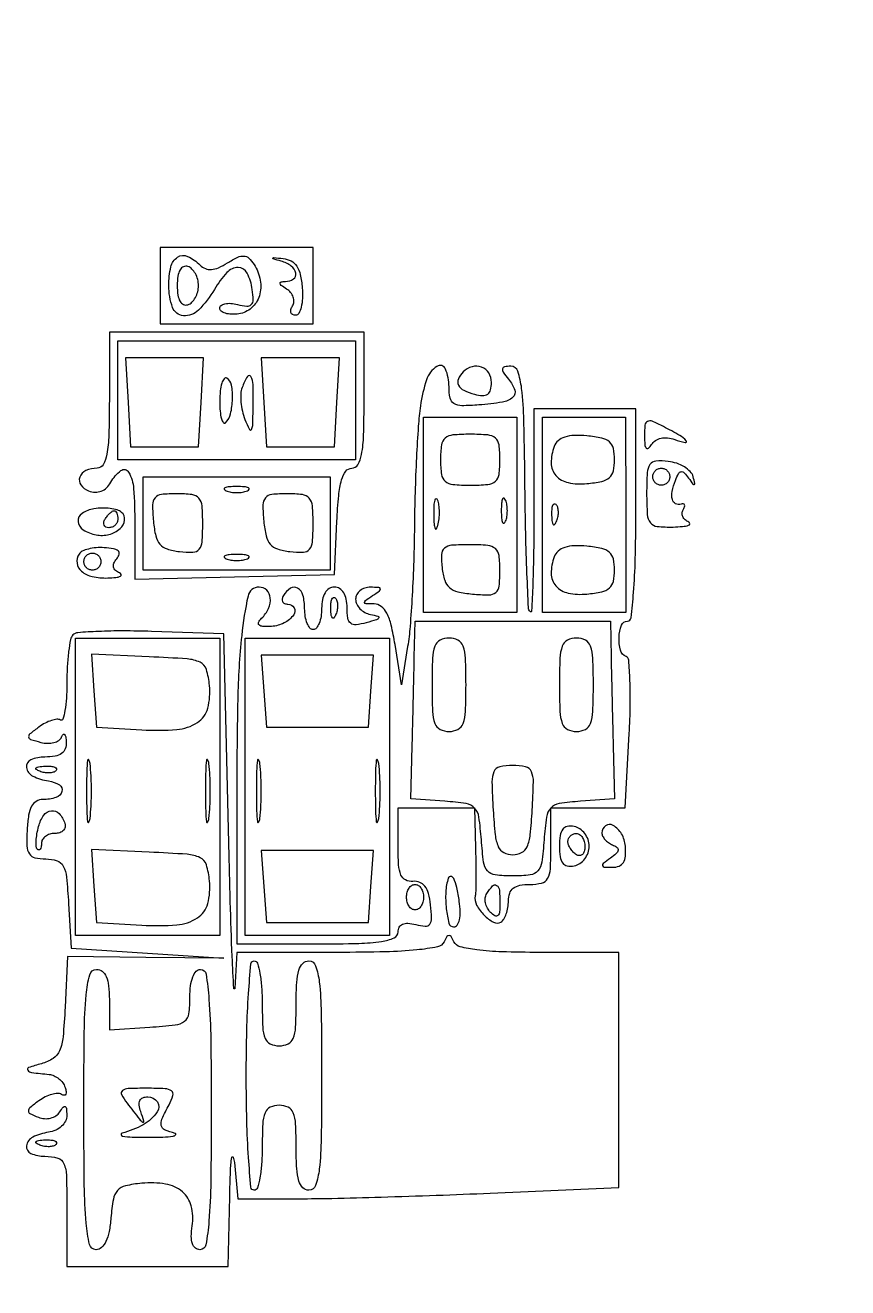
# Model space of a CAD drawing. Extents: x 4 to 1603, y 7 to 792.
# Drawn here: x 1031.1 to 1128, y 159.5 to 308.2 of the extents above; entities that cross this region are included whole.
import ezdxf

# ---------------------------------------------------------------- set-up
doc = ezdxf.new("R2010")
doc.units = 0

msp = doc.modelspace()

# ---------------------------------------------------------------- linework, layer by layer
for points in [[(4.463028, 790.750623, 0.090794), (4.267848, 789.688086, 0.000004), (4.202933, 675.011121, 0.000189), (4.180203, 548.51456, 0.000114), (4.244173, 398.5), (4.5, 7.5), (803.751263, 7.249377), (1603.002525, 6.998755), (1602.751263, 399.249377), (1602.5, 791.5), (803.718854, 791.750623, 0.000059), (387.797189, 791.831666, 0.000332), (164.795027, 791.700628, 0.000012), (5.544081, 791.497643, 0.311183)], [(1051.682102, 279.917898, 0.100104), (1052.307158, 279.50313, 0.116408), (1053.010556, 279.393553, 0.085651), (1053.853745, 279.607165, 0.034019), (1054.912615, 280.167898, -0.024363), (1056.114944, 280.834615, -0.128523), (1056.847521, 280.984601, -0.179198), (1057.428359, 280.733302, -0.057904), (1058.03624, 280, -0.098479), (1058.775814, 278.149155, -0.120994), (1058.670124, 276.296704, -0.138175), (1057.753654, 274.87447, -0.146711), (1056.25, 274.180449, -0.040878), (1055.388207, 274.129226, -0.065469), (1054.660938, 274.241446, -0.092527), (1054.171959, 274.488832, -0.233588), (1054, 274.836829, -0.237322), (1054.16508, 275.165038, -0.109348), (1054.613304, 275.365698, -0.072539), (1055.287933, 275.40505, -0.04233), (1056.087845, 275.266777, 0.038764), (1057.181066, 275.069775, 0.22639), (1057.716372, 275.261831, 0.203141), (1057.938686, 275.818076, 0.031145), (1057.837845, 277.032069, 0.079048), (1057.231929, 278.970809, 0.283561), (1056.178126, 279.627826, 0.212246), (1054.841243, 279.041363, 0.051432), (1053.372756, 277.053879, -0.060486), (1051.501628, 274.61482, -0.223207), (1049.728649, 273.954803, -0.293832), (1048.445963, 274.938883, -0.086414), (1048, 277.5, -0.054855), (1048.242611, 279.704712, -0.195056), (1049.034626, 280.851348, -0.259092), (1050.21849, 280.939126, -0.088322)], [(1049, 277.5, 0.034783), (1049.077151, 276.39229, 0.092267), (1049.328125, 275.642708, 0.16323), (1049.731204, 275.274593, 0.186684), (1050.25, 275.25, 0.116646), (1050.728036, 275.54572, 0.069477), (1051.132812, 276.082812, 0.063483), (1051.406712, 276.767965, 0.063462), (1051.5, 277.5, 0.063462), (1051.406712, 278.232035, 0.063483), (1051.132812, 278.917188, 0.069477), (1050.728036, 279.45428, 0.116646), (1050.25, 279.75, 0.186684), (1049.731204, 279.725407, 0.16323), (1049.328125, 279.357292, 0.092267), (1049.077151, 278.60771, 0.034783)], [(1063.712885, 277.241115, -0.03049), (1063.737674, 275.999182, -0.049125), (1063.590995, 274.952078, -0.065118), (1063.312386, 274.228175, -0.274969), (1062.928846, 274, -0.128036), (1062.586117, 274.089226, -0.189336), (1062.391332, 274.326592, -0.146588), (1062.383475, 274.686374, -0.071197), (1062.569098, 275.111803, 0.123544), (1062.725209, 275.602982, 0.099558), (1062.649564, 276.153424, 0.089711), (1062.35273, 276.679176, 0.078477), (1061.878115, 277.096491, -0.017021), (1061.249272, 277.525459, -0.201371), (1061.100379, 277.773467, -0.406169), (1061.218405, 277.935897, -0.039658), (1061.75, 277.984687, 0.148863), (1062.681744, 278.280898, 0.302261), (1062.954888, 278.964021, 0.18574), (1062.418963, 279.792858, 0.08592), (1061.25, 280.369258, -0.00244), (1060.280977, 280.660077, -0.512848), (1060.253912, 280.739975, -0.267043), (1060.368797, 280.792351, -0.001875), (1061.475022, 280.683698, -0.096304), (1062.412116, 280.400305, -0.127864), (1063.067031, 279.802265, -0.091793), (1063.485053, 278.794897, -0.032348)], [(1041, 264, -0.007278), (1040.94032, 259.900171, -0.037292), (1040.704969, 257.637941, -0.082733), (1040.268474, 256.416829, -0.272028), (1039.559017, 256, 0.105912), (1038.248668, 255.719288, 0.200051), (1037.521368, 254.944561, 0.253839), (1037.648152, 254.033237, 0.143212), (1038.560408, 253.338446, 0.083464), (1039.323976, 253.18377, 0.100631), (1040.044394, 253.305407, 0.098085), (1040.67373, 253.702954, 0.075555), (1041.17348, 254.345508, -0.101013), (1042.357576, 255.718814, -0.453628), (1043.272184, 255.539283, -0.115101), (1043.861625, 253.606712, -0.016714), (1044, 249.468265), (1044, 242.936529), (1055.75, 243.218265), (1067.5, 243.5), (1067.797717, 249.75, -0.011248), (1068.011235, 252.791216, -0.045136), (1068.349835, 254.622858, -0.089857), (1068.845811, 255.643755, -0.239244), (1069.547717, 256, 0.269454), (1070.264343, 256.416432, 0.084803), (1070.704616, 257.627142, 0.037691), (1070.940524, 259.882218, 0.007222), (1071, 264), (1071, 272), (1056, 272), (1041, 272)], [(1077.635924, 263.360429, 0.01657), (1077.385579, 260.940386, 0.005039), (1077.165029, 257.260668, 0.00504), (1077.000932, 253.130113, 0.005479), (1076.925877, 249.110429, -0.006309), (1076.844348, 245.100979, -0.005888), (1076.660862, 241.001188, -0.005876), (1076.412195, 237.363476, -0.01988), (1076.127785, 235), (1075.403817, 230.5), (1074.640635, 235.25, 0.018118), (1074.191605, 237.517023, 0.060934), (1073.668963, 238.93345, 0.107576), (1073.016945, 239.724203, 0.165966), (1072.188727, 240.015313, -0.012105), (1071.237289, 240.046985, -0.343627), (1071.063516, 240.199229, -0.294518), (1071.156775, 240.430384, -0.010187), (1072, 241, 0.011213), (1072.830411, 241.563444, 0.309569), (1072.916542, 241.798096, 0.327416), (1072.728916, 241.952739, 0.011938), (1071.75, 241.984687, 0.080194), (1071.08156, 241.882777, 0.092096), (1070.514062, 241.576416, 0.101726), (1070.13476, 241.116236, 0.122253), (1070, 240.573324, 0.113914), (1070.132128, 240.000901, 0.080241), (1070.514062, 239.458879, 0.074264), (1071.081232, 239.028997, 0.073975), (1071.75, 238.782884, -0.017861), (1072.634261, 238.565868, -0.47271), (1072.719715, 238.369928, -0.202915), (1072.465038, 238.156067, -0.007726), (1071.25, 237.80318, -0.037895), (1070.051006, 237.570785, -0.199548), (1069.419763, 237.751088, -0.192123), (1069.088109, 238.331639, -0.034866), (1069, 239.59362, 0.050699), (1068.899186, 240.585296, 0.088929), (1068.594164, 241.348937, 0.116179), (1068.113157, 241.826751, 0.138564), (1067.5, 242, 0.140575), (1066.88002, 241.822179, 0.118484), (1066.4, 241.333333, 0.088208), (1066.09863, 240.543379, 0.04716), (1066, 239.5, -0.038131), (1065.926884, 238.542644, -0.057076), (1065.70625, 237.734375, -0.074992), (1065.382936, 237.182831, -0.226478), (1065, 237, -0.226478), (1064.617064, 237.182831, -0.074992), (1064.29375, 237.734375, -0.057076), (1064.073116, 238.542644, -0.038131), (1064, 239.5, 0.063848), (1063.800643, 241.054827, 0.196298), (1063.176946, 241.887793, 0.288344), (1062.345484, 241.870298, 0.109111), (1061.5, 241, 0.091163), (1061.35119, 240.618317, 0.169814), (1061.399079, 240.29375, 0.175683), (1061.636335, 240.077084, 0.098379), (1062.024316, 240, -0.273153), (1062.761972, 239.564522, -0.29248), (1062.708105, 238.735483, -0.117057), (1061.582091, 237.77977, -0.105019), (1060.100511, 237.383338, -0.02226), (1059.087722, 237.375576, -0.163003), (1058.640234, 237.544019, -0.358464), (1058.577824, 237.853125, -0.074194), (1058.933338, 238.333338, 0.089624), (1059.740931, 239.497166, 0.127889), (1059.956946, 240.729981, 0.180767), (1059.532791, 241.634209, 0.196086), (1058.635924, 242, 0.351953), (1057.331469, 240.951964, 0.028681), (1056.584334, 236.316201, 0.020626), (1056.124193, 228.807091, 0.004989), (1056, 216.360429), (1056, 200), (1065.5, 200, 0.005918), (1070.381033, 200.057771, 0.030835), (1073.061268, 200.28701, 0.064418), (1074.536764, 200.704325, 0.300185), (1075, 201.40638, -0.122455), (1075.141394, 201.975058, -0.174298), (1075.523012, 202.322305, -0.118958), (1076.166978, 202.423815, -0.043858), (1077.079688, 202.26891, 0.045902), (1078.200915, 202.083318, 0.255796), (1078.736121, 202.327839, 0.170477), (1078.948571, 203.005775, 0.019918), (1078.829688, 204.61253, 0.036572), (1078.581042, 205.928101, 0.097262), (1078.163766, 206.783562, 0.138656), (1077.557503, 207.242062, 0.113268), (1076.75, 207.361111, -0.135256), (1075.882554, 207.527652, -0.18239), (1075.341772, 208.10649, -0.083104), (1075.068036, 209.303704, -0.01474), (1075, 211.611111), (1075, 216), (1079.5, 216), (1084, 216), (1084.118421, 211.25, -0.003391), (1084.152564, 209.368393, -0.004405), (1084.156963, 207.64408, -0.003326), (1084.138327, 206.200788, -0.039529), (1084.083334, 205.64474, 0.169757), (1084.255415, 204.569623, 0.070881), (1085.139934, 203.37301, 0.075977), (1086.253036, 202.542415, 0.266818), (1087.113307, 202.570027, 0.121409), (1087.453803, 202.917271, 0.047968), (1087.739534, 203.527221, 0.043811), (1087.934417, 204.275865, 0.041798), (1088, 205.059017, -0.081061), (1088.146387, 205.956027, -0.147833), (1088.572002, 206.555902, -0.120661), (1089.330218, 206.894518, -0.044995), (1090.5, 207, 0.058662), (1091.906761, 207.165617, 0.210352), (1092.611111, 207.7, 0.114574), (1092.931926, 208.820113, 0.012699), (1093, 211.5), (1093, 216), (1097.374598, 216), (1101.749197, 216), (1102.223596, 224.75, 0.00925), (1102.344121, 228.127988, 0.014596), (1102.309248, 231.027604, 0.008551), (1102.170888, 233.397411, 0.287892), (1101.848998, 233.833333, -0.238733), (1101.191473, 234.571066, -0.074011), (1101.021053, 236.092769, -0.080055), (1101.303591, 237.515836, -0.313459), (1102, 238, 0.380863), (1102.438029, 238.39027, 0.008841), (1102.73, 241.375, 0.013787), (1102.935981, 245.313127, 0.006171), (1103, 250.5), (1103, 263), (1097, 263), (1091, 263), (1091, 250.833333, -0.003514), (1090.967429, 246.198823, -0.006206), (1090.866185, 242.37444, -0.002187), (1090.728507, 239.193356, -0.651091), (1090.54446, 239.122207, -0.187019), (1090.35724, 239.546411, -0.001267), (1090.180674, 243.618451, -0.004713), (1090.033489, 248.308401, -0.002968), (1089.945736, 253.788874, 0.003307), (1089.81527, 261.60577, 0.023369), (1089.549477, 265.39486, 0.052259), (1089.095499, 267.413769, 0.321759), (1088.278832, 268, 0.040072), (1087.524142, 267.939419, 0.320993), (1087.290335, 267.707469, 0.199341), (1087.382806, 267.304086, 0.018466), (1088.020056, 266.475834, -0.088224), (1088.73999, 265.208859, -0.308421), (1088.512786, 264.346413, -0.139831), (1087.293988, 263.777063, -0.019997), (1084.529744, 263.446086, -0.018462), (1082.503657, 263.360413, -0.138303), (1081.586128, 263.613875, -0.209355), (1081.133747, 264.256109, -0.050271), (1081, 265.583009, 0.098435), (1080.582784, 267.681718, 0.471442), (1079.57064, 267.991749, 0.166713), (1078.354717, 266.413876, 0.047525)], [(1082.666667, 267.333333, 0.09349), (1082.101592, 266.505519, 0.224353), (1082.122522, 265.78087, 0.163924), (1082.741082, 265.174354, 0.048747), (1084, 264.710251, 0.049229), (1084.957021, 264.55836, 0.167579), (1085.55631, 264.726188, 0.182942), (1085.893154, 265.214569, 0.060551), (1086, 266.09362, 0.138359), (1085.682237, 267.219968, 0.167745), (1084.839271, 267.913516, 0.160884), (1083.718775, 267.955025, 0.126517)], [(1054, 263.89235, 0.020081), (1054.047885, 262.700528, 0.046029), (1054.201817, 261.816029, 0.101669), (1054.427296, 261.368762, 0.448556), (1054.687038, 261.353704, 0.139174), (1055.278848, 262.414639, 0.051013), (1055.504085, 264.13322, 0.050657), (1055.382848, 265.79452, 0.213965), (1054.836, 266.601357, 0.384034), (1054.517812, 266.543535, 0.089834), (1054.245575, 266.018716, 0.050262), (1054.059199, 265.094018, 0.024617)], [(1056.638801, 265.501114, 0.078177), (1056.481942, 264.766519, 0.035517), (1056.498368, 263.781261, 0.034059), (1056.664541, 262.723096, 0.039599), (1056.968426, 261.751114, 0.015684), (1057.490242, 260.562048, 0.586983), (1057.726451, 260.546837, 0.135977), (1057.881616, 261.042787, 0.004005), (1057.936614, 263.25, 0.009954), (1057.928793, 265.851408, 0.125671), (1057.666536, 266.788268, 0.576106), (1057.25659, 266.789289, 0.040409)], [(1104.015313, 259.785184, 0.017986), (1104.058227, 258.780044, 0.154578), (1104.225146, 258.368553, 0.427884), (1104.481171, 258.350581, 0.066809), (1104.845262, 258.78387, -0.10818), (1105.312148, 259.254942, -0.090651), (1105.963211, 259.525256, -0.079763), (1106.742962, 259.567041, -0.060277), (1107.57995, 259.37454, 0.031932), (1108.808608, 259.017737, 0.724036), (1108.934274, 259.229184, 0.08394), (1108.178442, 259.848168, 0.009739), (1106.25, 260.899729, 0.019289), (1104.931206, 261.522476, 0.219748), (1104.370192, 261.505626, 0.258218), (1104.073816, 261.074965, 0.02602)], [(1080, 257, 0.032088), (1080.111769, 255.260192, 0.185552), (1080.541667, 254.464286, 0.157079), (1081.438974, 254.088063, 0.021354), (1083.5, 254, 0.021354), (1085.561026, 254.088063, 0.157079), (1086.458333, 254.464286, 0.185552), (1086.888231, 255.260192, 0.032088), (1087, 257, 0.032088), (1086.888231, 258.739808, 0.185552), (1086.458333, 259.535714, 0.157079), (1085.561026, 259.911937, 0.021354), (1083.5, 260, 0.021354), (1081.438974, 259.911937, 0.157079), (1080.541667, 259.535714, 0.185552), (1080.111769, 258.739808, 0.032088)], [(1093.386136, 258.563871, 0.093655), (1093.030521, 256.60565, 0.18071), (1093.590948, 255.137634, 0.163431), (1095.035918, 254.301539, 0.074294), (1097.243125, 254.186129, 0.028332), (1098.978212, 254.453198, 0.126463), (1099.892925, 254.90749, 0.161225), (1100.355099, 255.681063, 0.054766), (1100.5, 257, 0.054766), (1100.355099, 258.318937, 0.161225), (1099.892925, 259.09251, 0.126463), (1098.978212, 259.546802, 0.028332), (1097.243125, 259.813871, 0.030967), (1095.739711, 259.865249, 0.071535), (1094.628471, 259.673834, 0.100772), (1093.859175, 259.239198, 0.122927)], [(1104.272727, 253.053264, 0.014775), (1104.347044, 250.538888, 0.152533), (1104.709903, 249.58019, 0.205598), (1105.505942, 249.144598, 0.030133), (1107.386364, 249.078947, 0.015575), (1108.507333, 249.142347, 0.054473), (1109.216352, 249.283477, 0.305318), (1109.364386, 249.469252, 0.327989), (1109.243769, 249.664358, -0.081239), (1108.807877, 249.928825, -0.106944), (1108.527096, 250.297986, -0.121588), (1108.445089, 250.712799, -0.127374), (1108.568099, 251.110187, 0.049712), (1108.735574, 251.453173, 0.178472), (1108.735973, 251.692899, 0.287553), (1108.591754, 251.804652, 0.105638), (1108.32433, 251.774777, -0.199841), (1107.681799, 251.821594, -0.221708), (1107.298952, 252.307602, -0.108856), (1107.285463, 253.270928, -0.04091), (1107.66652, 254.573348, -0.029555), (1108.025362, 255.36517, -0.234029), (1108.341999, 255.594303, -0.252651), (1108.698621, 255.472825, -0.033806), (1109.215294, 254.833846, 0.006159), (1109.72885, 254.121577, 0.319113), (1109.881975, 254.071513, 0.394473), (1109.952839, 254.195992, 0.007171), (1109.749012, 255, 0.128105), (1109.409428, 255.596625, 0.062158), (1108.719115, 256.148459, 0.05557), (1107.809348, 256.57586, 0.05234), (1106.809245, 256.803264, 0.047039), (1105.353369, 256.839647, 0.230733), (1104.660471, 256.440568, 0.135901), (1104.338908, 255.484859, 0.013606)], [(1107, 255, -0.099038), (1106.923658, 254.618362, -0.097945), (1106.70625, 254.29375, -0.097945), (1106.381638, 254.076342, -0.099038), (1106, 254, -0.099038), (1105.618362, 254.076342, -0.097945), (1105.29375, 254.29375, -0.097945), (1105.076342, 254.618362, -0.099038), (1105, 255, -0.099038), (1105.076342, 255.381638, -0.097945), (1105.29375, 255.70625, -0.097945), (1105.618362, 255.923658, -0.099038), (1106, 256, -0.099038), (1106.381638, 255.923658, -0.097945), (1106.70625, 255.70625, -0.097945), (1106.923658, 255.381638, -0.099038)], [(1046.186642, 249.75, 0.032252), (1046.466624, 248.021695, 0.121741), (1046.956941, 247.050131, 0.139735), (1047.801583, 246.49256, 0.047844), (1049.25, 246.183578, 0.034973), (1050.851278, 246.112048, 0.213995), (1051.57941, 246.461004, 0.159249), (1051.925065, 247.31056, 0.017643), (1052, 249.433578, 0.020473), (1051.913117, 251.554596, 0.158247), (1051.535264, 252.458945, 0.186769), (1050.730884, 252.889905, 0.030651), (1048.936642, 253, 0.026112), (1047.129287, 252.905548, 0.193387), (1046.382033, 252.510341, 0.179517), (1046.085324, 251.689889, 0.021973)], [(1054.75, 253.337719, 0.057986), (1055.320008, 253.181385, 0.037979), (1056, 253.12966, 0.037979), (1056.679992, 253.181385, 0.057986), (1057.25, 253.337719, 0.174857), (1057.459382, 253.525001, 0.447206), (1057.398438, 253.693942, 0.078554), (1056.89144, 253.810911, 0.017491), (1056, 253.842105, 0.017491), (1055.10856, 253.810911, 0.078554), (1054.601562, 253.693942, 0.447206), (1054.540618, 253.525001, 0.174857)], [(1059.186642, 249.75, 0.032252), (1059.466624, 248.021695, 0.121741), (1059.956941, 247.050131, 0.139735), (1060.801583, 246.49256, 0.047844), (1062.25, 246.183578, 0.034973), (1063.851278, 246.112048, 0.213995), (1064.57941, 246.461004, 0.159249), (1064.925065, 247.31056, 0.017643), (1065, 249.433578, 0.020473), (1064.913117, 251.554596, 0.158247), (1064.535264, 252.458945, 0.186769), (1063.730884, 252.889905, 0.030651), (1061.936642, 253, 0.026112), (1060.129287, 252.905548, 0.193387), (1059.382033, 252.510341, 0.179517), (1059.085324, 251.689889, 0.021973)], [(1039.192368, 251.223948, 0.106311), (1037.7861, 250.671614, 0.272716), (1037.326243, 249.725039, 0.238104), (1037.920106, 248.751522, 0.091266), (1039.439086, 248.15622, 0.110737), (1040.956278, 248.200369, 0.118321), (1042.268273, 248.892124, 0.180444), (1042.802047, 249.88568, 0.256994), (1042.45, 250.801051, 0.104366), (1041.924897, 251.082865, 0.038891), (1041.101196, 251.25571, 0.036446), (1040.145531, 251.309509, 0.036467)], [(1079.194949, 250.5, 0.012823), (1079.235556, 249.431793, 0.080377), (1079.356533, 248.900903, 0.597527), (1079.51666, 248.883358, 0.087174), (1079.692991, 249.269032, 0.037336), (1079.832894, 250.036634, 0.029507), (1079.872264, 250.880008, 0.030339), (1079.814405, 251.671085, 0.06278), (1079.655937, 252.269032, 0.31318), (1079.47713, 252.386009, 0.333666), (1079.315079, 252.257153, 0.052471), (1079.212705, 251.580113, 0.014395)], [(1087.157895, 251, 0.017491), (1087.189089, 250.10856, 0.078554), (1087.306058, 249.601562, 0.447206), (1087.474999, 249.540618, 0.174857), (1087.662281, 249.75, 0.057986), (1087.818615, 250.320008, 0.037979), (1087.87034, 251, 0.037979), (1087.818615, 251.679992, 0.057986), (1087.662281, 252.25, 0.174857), (1087.474999, 252.459382, 0.447206), (1087.306058, 252.398438, 0.078554), (1087.189089, 251.89144, 0.017491)], [(1093.078947, 250.416667, 0.018894), (1093.137993, 249.670344, 0.168741), (1093.279315, 249.37858, 0.470617), (1093.461564, 249.395823, 0.054073), (1093.683114, 249.8125, 0.051402), (1093.839148, 250.359369, 0.05415), (1093.876576, 250.916927, 0.060344), (1093.797407, 251.402231, 0.126455), (1093.604167, 251.729167, 0.296942), (1093.385309, 251.77538, 0.208169), (1093.200665, 251.592839, 0.077125), (1093.089945, 251.112848, 0.028489)], [(1042, 250, -0.105053), (1041.918938, 249.618444, -0.099167), (1041.688914, 249.29375, -0.09642), (1041.345238, 249.076123, -0.093332), (1040.940983, 249, -0.108972), (1040.586039, 249.078288, -0.182303), (1040.3746, 249.29375, -0.161196), (1040.343488, 249.6179, -0.082592), (1040.5, 250, -0.029505), (1040.768994, 250.382774, -0.035638), (1041.066025, 250.70625, -0.038439), (1041.34829, 250.934461, -0.151918), (1041.559017, 251, -0.210953), (1041.727648, 250.92554, -0.081139), (1041.870461, 250.70625, -0.061769), (1041.967655, 250.382849, -0.042167)], [(1080.183578, 244.25, 0.047844), (1080.49256, 242.801583, 0.139735), (1081.050131, 241.956941, 0.121741), (1082.021695, 241.466624, 0.032252), (1083.75, 241.186642, 0.021973), (1085.689889, 241.085324, 0.179517), (1086.510341, 241.382033, 0.193387), (1086.905548, 242.129287, 0.026112), (1087, 243.936642, 0.030651), (1086.889905, 245.730884, 0.186769), (1086.458945, 246.535264, 0.158247), (1085.554596, 246.913117, 0.020473), (1083.433578, 247, 0.017643), (1081.31056, 246.925065, 0.159249), (1080.461004, 246.57941, 0.213995), (1080.112048, 245.851278, 0.034973)], [(1093.386136, 245.563871, 0.093655), (1093.030521, 243.60565, 0.18071), (1093.590948, 242.137634, 0.163431), (1095.035918, 241.301539, 0.074294), (1097.243125, 241.186129, 0.028332), (1098.978212, 241.453198, 0.126463), (1099.892925, 241.90749, 0.161225), (1100.355099, 242.681063, 0.054766), (1100.5, 244, 0.054766), (1100.355099, 245.318937, 0.161225), (1099.892925, 246.09251, 0.126463), (1098.978212, 246.546802, 0.028332), (1097.243125, 246.813871, 0.030967), (1095.739711, 246.865249, 0.071535), (1094.628471, 246.673834, 0.100772), (1093.859175, 246.239198, 0.122927)], [(1037.434856, 245.894595, 0.172259), (1037.200292, 244.806926, 0.188853), (1037.717695, 243.864481, 0.121996), (1038.995591, 243.243054, 0.059861), (1040.809017, 243.078947, 0.018185), (1041.769291, 243.142123, 0.075484), (1042.330076, 243.286954, 0.407686), (1042.408444, 243.475914, 0.204828), (1042.208262, 243.676193, -0.079345), (1041.710273, 243.974659, -0.170181), (1041.484745, 244.354876, -0.157975), (1041.537812, 244.813793, -0.066074), (1041.872587, 245.347246, 0.106145), (1042.14759, 245.874322, 0.286258), (1042.032569, 246.262307, 0.140138), (1041.493279, 246.520506, 0.027105), (1040.408198, 246.644595, 0.035335), (1039.441135, 246.633983, 0.041392), (1038.536342, 246.483928, 0.045929), (1037.813116, 246.229006, 0.147697)], [(1040, 245, -0.099038), (1039.923658, 244.618362, -0.097945), (1039.70625, 244.29375, -0.097945), (1039.381638, 244.076342, -0.099038), (1039, 244, -0.099038), (1038.618362, 244.076342, -0.097945), (1038.29375, 244.29375, -0.097945), (1038.076342, 244.618362, -0.099038), (1038, 245, -0.099038), (1038.076342, 245.381638, -0.097945), (1038.29375, 245.70625, -0.097945), (1038.618362, 245.923658, -0.099038), (1039, 246, -0.099038), (1039.381638, 245.923658, -0.097945), (1039.70625, 245.70625, -0.097945), (1039.923658, 245.381638, -0.099038)], [(1054.75, 245.337719, 0.057986), (1055.320008, 245.181385, 0.037979), (1056, 245.12966, 0.037979), (1056.679992, 245.181385, 0.057986), (1057.25, 245.337719, 0.174857), (1057.459382, 245.525001, 0.447206), (1057.398438, 245.693942, 0.078554), (1056.89144, 245.810911, 0.017491), (1056, 245.842105, 0.017491), (1055.10856, 245.810911, 0.078554), (1054.601562, 245.693942, 0.447206), (1054.540618, 245.525001, 0.174857)], [(1067.683114, 238.8125, -0.054073), (1067.461564, 238.395823, -0.470617), (1067.279315, 238.37858, -0.168741), (1067.137993, 238.670344, -0.018894), (1067.078947, 239.416667, -0.028489), (1067.089945, 240.112848, -0.077125), (1067.200665, 240.592839, -0.208169), (1067.385309, 240.77538, -0.296942), (1067.604167, 240.729167, -0.126455), (1067.797407, 240.402231, -0.060344), (1067.876576, 239.916927, -0.05415), (1067.839148, 239.359369, -0.051402)], [(1100.086513, 233.75, 0.000623), (1100.131089, 231.686607, 0.000266), (1100.195636, 228.926162, 0.000263), (1100.267584, 225.982596, 0.000346), (1100.336513, 223.296509), (1100.5, 217.093018), (1096.5, 216.796509, 0.020031), (1093.98592, 216.508533, 0.166072), (1092.983378, 215.982456, 0.155759), (1092.479167, 214.936994, 0.01703), (1092.192502, 212.25, -0.015197), (1091.920118, 209.604975, -0.146615), (1091.46024, 208.586595, -0.187907), (1090.565681, 208.116328, -0.028135), (1088.5, 208, -0.028135), (1086.434319, 208.116328, -0.187907), (1085.53976, 208.586595, -0.146615), (1085.079882, 209.604975, -0.015197), (1084.807498, 212.25, 0.01703), (1084.520833, 214.936994, 0.155759), (1084.016622, 215.982456, 0.166072), (1083.01408, 216.508533, 0.020031), (1080.5, 216.796509), (1076.5, 217.093018), (1076.663487, 223.296509, 0.000346), (1076.732416, 225.982596, 0.000263), (1076.804364, 228.926162, 0.000266), (1076.868911, 231.686607, 0.000623), (1076.913487, 233.75), (1077, 238), (1088.5, 238), (1100, 238)], [(1036.702644, 236.369311, 0.151132), (1036.427132, 235.847011, 0.015121), (1036.206402, 234.43594, 0.01792), (1036.051273, 232.699364, 0.013315), (1036, 230.774316, -0.014664), (1035.945906, 228.930234, -0.027952), (1035.776448, 227.457257, -0.034028), (1035.534513, 226.461989, -0.48858), (1035.238972, 226.352307, 0.168224), (1034.825298, 226.44492, 0.050167), (1034.183829, 226.30596, 0.044077), (1033.44619, 225.992629, 0.035413), (1032.715676, 225.534048, 0.011691), (1031.64295, 224.710483, 0.258049), (1031.499123, 224.358168, 0.293098), (1031.727769, 224.079846, 0.014268), (1032.928757, 223.728881, 0.057283), (1033.719072, 223.616431, 0.069637), (1034.461616, 223.700061, 0.082767), (1035.045096, 223.958083, 0.151177), (1035.373105, 224.356158, -0.086223), (1035.557655, 224.649777, -0.444605), (1035.727527, 224.649934, -0.148635), (1035.862712, 224.362704, -0.02493), (1035.921053, 223.75, -0.100659), (1035.796968, 222.958782, -0.152335), (1035.373657, 222.411715, -0.112059), (1034.600935, 222.097047, -0.040905), (1033.416667, 222, 0.099695), (1031.751873, 221.664723, 0.343461), (1031.247424, 220.766377, 0.246147), (1031.990544, 219.752973, 0.077501), (1033.843159, 219.178506, -0.099367), (1035.120094, 218.720945, -0.342232), (1035.417233, 217.952947, -0.246906), (1034.717666, 217.23788, -0.077548), (1033.190983, 216.995516, 0.132896), (1032.402195, 216.779846, 0.138114), (1031.843468, 216.198041, 0.083964), (1031.49283, 215.150979, 0.026123), (1031.321089, 213.495516, 0.019892), (1031.298705, 211.525136, 0.134008), (1031.580012, 210.598874, 0.200936), (1032.233008, 210.139631, 0.054137), (1033.518829, 210, -0.079424), (1034.837976, 209.789127, -0.198013), (1035.565932, 209.165958, -0.093204), (1035.953003, 207.849459, -0.010644), (1036.19774, 204.75), (1036.5, 199.5), (1045.5, 198.90033), (1054.5, 198.30066), (1045.288903, 198.40033), (1036.077807, 198.5), (1035.788903, 192.541345, -0.010386), (1035.546453, 189.044202, -0.076926), (1035.144973, 187.428389, -0.150479), (1034.380028, 186.51244, -0.076741), (1033, 185.891025, 0.014564), (1031.497294, 185.427762, 0.505302), (1031.401311, 185.124859, 0.207516), (1031.848785, 184.861063, 0.007127), (1033.913912, 184.63465, -0.08428), (1034.489273, 184.479676, -0.062567), (1035.049322, 184.131477, -0.062087), (1035.51013, 183.652021, -0.079672), (1035.793644, 183.110804, -0.044108), (1035.913106, 182.612676, -0.155279), (1035.860968, 182.2914, -0.296241), (1035.667445, 182.179099, -0.126512), (1035.368703, 182.272129, 0.152201), (1034.901739, 182.392106, 0.055485), (1034.220148, 182.281098, 0.048586), (1033.452023, 181.983699, 0.041242), (1032.709581, 181.529591, 0.012641), (1031.652701, 180.714994, 0.216659), (1031.462348, 180.332849, 0.29646), (1031.654598, 180.012851, 0.021749), (1032.64066, 179.584397, 0.075665), (1033.358589, 179.427344, 0.077783), (1034.083622, 179.493452, 0.08317), (1034.712738, 179.768488, 0.107229), (1035.154738, 180.21613, -0.025188), (1035.561815, 180.791458, -0.351042), (1035.792869, 180.845423, -0.266685), (1035.947946, 180.620584, -0.018364), (1035.984687, 179.819551, -0.116169), (1035.830116, 179.135361, -0.092641), (1035.378133, 178.526072, -0.082543), (1034.682493, 178.067237, -0.068174), (1033.828328, 177.819551, 0.077969), (1031.984177, 177.245613, 0.246964), (1031.247168, 176.233119, 0.341983), (1031.754328, 175.334996, 0.099758), (1033.416667, 175, -0.071447), (1034.923335, 174.783601, -0.23077), (1035.650641, 174.120968, -0.088559), (1035.947957, 172.666494, -0.006245), (1036, 168.5), (1036, 162), (1045.5, 162), (1055, 162), (1055.174707, 170.25, -0.004636), (1055.265393, 173.227765, -0.024696), (1055.410197, 174.848653, -0.755073), (1055.571606, 174.871207, -0.081763), (1055.732205, 174.25), (1056.114996, 170), (1063.398504, 170, 0.005627), (1067.199209, 170.042773, 0.00168), (1072.995436, 170.192739, 0.001685), (1079.503114, 170.404946, 0.001822), (1085.841006, 170.656131), (1101, 171.312262), (1101, 185.156131), (1101, 199), (1091.583333, 199, -0.007801), (1087.240076, 199.067765, -0.023292), (1084.277286, 199.298673, -0.029423), (1082.293438, 199.666201, -0.226813), (1081.583333, 200.25, 0.029131), (1081.255505, 200.85747, 0.260055), (1081, 201, 0.260055), (1080.744495, 200.85747, 0.029131), (1080.416667, 200.25, -0.239804), (1079.643452, 199.645618, -0.02327), (1077.217949, 199.288462, -0.019251), (1073.55116, 199.06388, -0.005668), (1067.916667, 199), (1056, 199), (1055.77838, 194.75, -0.945132), (1055.65585, 194.749473, -0.005181), (1055.466649, 198.504687, -0.002956), (1055.246893, 204.953121, -0.001296), (1055.02838, 213.5), (1054.5, 236.5), (1045.952644, 236.785977, 0.007913), (1042.626528, 236.84459, 0.011703), (1039.709672, 236.781547, 0.007016), (1037.290922, 236.638564, 0.179987)], [(1079, 230.5, 0.009792), (1079.061504, 227.359853, 0.077556), (1079.340909, 225.9375, 0.189837), (1079.945848, 225.253284, 0.118451), (1081, 225, 0.118451), (1082.054152, 225.253284, 0.189837), (1082.659091, 225.9375, 0.077556), (1082.938496, 227.359853, 0.009792), (1083, 230.5, 0.009792), (1082.938496, 233.640147, 0.077556), (1082.659091, 235.0625, 0.189837), (1082.054152, 235.746716, 0.118451), (1081, 236, 0.118451), (1079.945848, 235.746716, 0.189837), (1079.340909, 235.0625, 0.077556), (1079.061504, 233.640147, 0.009792)], [(1094, 230.5, 0.009792), (1094.061504, 227.359853, 0.077556), (1094.340909, 225.9375, 0.189837), (1094.945848, 225.253284, 0.118451), (1096, 225, 0.118451), (1097.054152, 225.253284, 0.189837), (1097.659091, 225.9375, 0.077556), (1097.938496, 227.359853, 0.009792), (1098, 230.5, 0.009792), (1097.938496, 233.640147, 0.077556), (1097.659091, 235.0625, 0.189837), (1097.054152, 235.746716, 0.118451), (1096, 236, 0.118451), (1094.945848, 235.746716, 0.189837), (1094.340909, 235.0625, 0.077556), (1094.061504, 233.640147, 0.009792)], [(1039.190203, 229.797053), (1039.5, 225.5), (1044.831176, 225.194925, 0.033639), (1048.945576, 225.236439, 0.126292), (1051.369906, 226.063028, 0.184617), (1052.582019, 227.740136, 0.089735), (1052.801065, 230.414825, 0.050518), (1052.423364, 232.295197, 0.209916), (1051.683834, 233.150382, 0.094122), (1050.177616, 233.545078, 0.00625), (1045.690203, 233.797053), (1038.880406, 234.094106)], [(1038.320074, 218, 0.005179), (1038.344207, 215.670434, 0.025693), (1038.43855, 214.364063, 0.707215), (1038.576315, 214.333801, 0.108536), (1038.723396, 214.75, 0.019375), (1038.849065, 216.229765, 0.011494), (1038.889766, 218, 0.011494), (1038.849065, 219.770235, 0.019375), (1038.723396, 221.25, 0.108536), (1038.576315, 221.666199, 0.707215), (1038.43855, 221.635937, 0.025693), (1038.344207, 220.329566, 0.005179)], [(1052.320074, 218, 0.005179), (1052.344207, 215.670434, 0.025693), (1052.43855, 214.364063, 0.707215), (1052.576315, 214.333801, 0.108536), (1052.723396, 214.75, 0.019375), (1052.849065, 216.229765, 0.011494), (1052.889766, 218, 0.011494), (1052.849065, 219.770235, 0.019375), (1052.723396, 221.25, 0.108536), (1052.576315, 221.666199, 0.707215), (1052.43855, 221.635937, 0.025693), (1052.344207, 220.329566, 0.005179)], [(1058.320074, 218, 0.005179), (1058.344207, 215.670434, 0.025693), (1058.43855, 214.364063, 0.707215), (1058.576315, 214.333801, 0.108536), (1058.723396, 214.75, 0.019375), (1058.849065, 216.229765, 0.011494), (1058.889766, 218, 0.011494), (1058.849065, 219.770235, 0.019375), (1058.723396, 221.25, 0.108536), (1058.576315, 221.666199, 0.707215), (1058.43855, 221.635937, 0.025693), (1058.344207, 220.329566, 0.005179)], [(1072.320074, 218, 0.005179), (1072.344207, 215.670434, 0.025693), (1072.43855, 214.364063, 0.707215), (1072.576315, 214.333801, 0.108536), (1072.723396, 214.75, 0.019375), (1072.849065, 216.229765, 0.011494), (1072.889766, 218, 0.011494), (1072.849065, 219.770235, 0.019375), (1072.723396, 221.25, 0.108536), (1072.576315, 221.666199, 0.707215), (1072.43855, 221.635937, 0.025693), (1072.344207, 220.329566, 0.005179)], [(1034.729167, 220.395833, -0.126455), (1034.402231, 220.202593, -0.060344), (1033.916927, 220.123424, -0.05415), (1033.359369, 220.160852, -0.051402), (1032.8125, 220.316886, -0.054073), (1032.395823, 220.538436, -0.470617), (1032.37858, 220.720685, -0.168741), (1032.670344, 220.862007, -0.018894), (1033.416667, 220.921053, -0.028489), (1034.112848, 220.910055, -0.077125), (1034.592839, 220.799335, -0.208169), (1034.77538, 220.614691, -0.296942)], [(1086.19774, 215.75, 0.01175), (1086.433288, 212.848666, 0.077345), (1086.80528, 211.444032, 0.171935), (1087.452753, 210.754307, 0.119678), (1088.5, 210.5, 0.119678), (1089.547247, 210.754307, 0.171935), (1090.19472, 211.444032, 0.077345), (1090.566712, 212.848666, 0.01175), (1090.80226, 215.75, 0.008265), (1090.938743, 219.078554, 0.10987), (1090.703152, 220.275081, 0.239236), (1090.024217, 220.833016, 0.054614), (1088.5, 221, 0.054614), (1086.975783, 220.833016, 0.239236), (1086.296848, 220.275081, 0.10987), (1086.061257, 219.078554, 0.008265)], [(1035.770833, 214.1875, -0.134046), (1035.795817, 213.735738, -0.144529), (1035.585286, 213.348828, -0.119977), (1035.158616, 213.089234, -0.077096), (1034.583333, 213, 0.072026), (1033.978277, 212.912385, 0.087073), (1033.465104, 212.657292, 0.100421), (1033.122036, 212.278232, 0.134663), (1033, 211.833333, -0.037856), (1032.968367, 211.416125, -0.106965), (1032.864776, 211.144599, -0.244281), (1032.712813, 211.058792, -0.207985), (1032.539663, 211.127004, -0.179842), (1032.396129, 211.440371, -0.030167), (1032.387176, 212.112238, -0.029722), (1032.475638, 212.940369, -0.022487), (1032.666988, 213.834562, -0.089982), (1033.274243, 215.140486, -0.213883), (1034.175836, 215.674381, -0.239181), (1035.094928, 215.332291, -0.106193)], [(1099, 213.083333, 0.116949), (1099.092055, 212.695146, 0.063782), (1099.367188, 212.286947, 0.058165), (1099.77199, 211.921658, 0.058183), (1100.25, 211.659464, -0.068328), (1100.771084, 211.35979, -0.274217), (1100.901057, 211.031686, -0.172412), (1100.686265, 210.63811, -0.02856), (1100, 210.091444, 0.011332), (1099.162057, 209.469882, 0.289798), (1099.070114, 209.214662, 0.334153), (1099.262532, 209.050123, 0.013419), (1100.238798, 209.015313, 0.095617), (1101.021937, 209.159316, 0.162869), (1101.527816, 209.581455, 0.119249), (1101.773511, 210.335185, 0.040098), (1101.770691, 211.5, 0.110041), (1101.319362, 212.949908, 0.133447), (1100.314953, 213.952506, 0.288274), (1099.437092, 213.915472, 0.246654)], [(1094, 211.5, 0.033473), (1094.085064, 210.230782, 0.129356), (1094.383469, 209.507148, 0.191065), (1094.921951, 209.180837, 0.089609), (1095.75, 209.190371, 0.102252), (1096.418371, 209.468276, 0.081315), (1096.985938, 210.007845, 0.078398), (1097.3681, 210.721001, 0.084062), (1097.5, 211.5, 0.084062), (1097.3681, 212.278999, 0.078398), (1096.985938, 212.992155, 0.081315), (1096.418371, 213.531724, 0.102252), (1095.75, 213.809629, 0.089609), (1094.921951, 213.819163, 0.191065), (1094.383469, 213.492852, 0.129356), (1094.085064, 212.769218, 0.033473)], [(1097, 211.440983, -0.066118), (1096.926733, 210.889346, -0.138808), (1096.70625, 210.521475, -0.191142), (1096.379648, 210.392057, -0.139169), (1096, 210.5, -0.06081), (1095.617485, 210.806203, -0.051032), (1095.29375, 211.2129, -0.053229), (1095.073302, 211.653442, -0.089642), (1095, 212.059017, -0.105429), (1095.076556, 212.418051, -0.099231), (1095.29375, 212.723586, -0.096318), (1095.618268, 212.928382, -0.092995), (1096, 213, -0.153634), (1096.381379, 212.879982, -0.097988), (1096.70625, 212.542039, -0.080552), (1096.925455, 212.037096, -0.062283)], [(1039.190203, 206.797053), (1039.5, 202.5), (1044.831176, 202.194925, 0.033639), (1048.945576, 202.236439, 0.126292), (1051.369906, 203.063028, 0.184617), (1052.582019, 204.740136, 0.089735), (1052.801065, 207.414825, 0.050518), (1052.423364, 209.295197, 0.209916), (1051.683834, 210.150382, 0.094122), (1050.177616, 210.545078, 0.00625), (1045.690203, 210.797053), (1038.880406, 211.094106)], [(1078, 205.5, -0.064853), (1077.925306, 204.926543, -0.082425), (1077.70625, 204.440625, -0.098894), (1077.381354, 204.115568, -0.148195), (1077, 204, -0.148195), (1076.618646, 204.115568, -0.098894), (1076.29375, 204.440625, -0.082425), (1076.074694, 204.926543, -0.064853), (1076, 205.5, -0.064853), (1076.074694, 206.073457, -0.082425), (1076.29375, 206.559375, -0.098894), (1076.618646, 206.884432, -0.148195), (1077, 207, -0.148195), (1077.381354, 206.884432, -0.098894), (1077.70625, 206.559375, -0.082425), (1077.925306, 206.073457, -0.064853)], [(1080.918758, 207.75, 0.066239), (1080.618811, 206.119404, 0.039497), (1080.67675, 204.144051, 0.036196), (1080.989995, 202.428824, 0.341911), (1081.543785, 202, 0.245792), (1081.959473, 202.217484, 0.097094), (1082.226502, 202.826596, 0.061592), (1082.31872, 203.778781, 0.029821), (1082.213308, 205, 0.017624), (1081.912247, 206.64537, 0.055997), (1081.552393, 207.702527, 0.260486), (1081.217246, 207.942389, 0.356024)], [(1087, 204.8, -0.02285), (1086.95293, 203.770569, -0.178281), (1086.75, 203.344219, -0.339454), (1086.413659, 203.303935, -0.062607), (1085.887132, 203.712868, -0.074436), (1085.512254, 204.219746, -0.072722), (1085.298536, 204.818176, -0.077894), (1085.2733, 205.413694, -0.11056), (1085.446149, 205.912868, -0.044558), (1086.138681, 206.837919, -0.382301), (1086.610971, 206.889506, -0.217734), (1086.929611, 206.333642, -0.022936)], [(1059, 193, 0.011557), (1059.064942, 190.190675, 0.083766), (1059.35, 188.875, 0.189791), (1059.953987, 188.233935, 0.110458), (1061, 188, 0.110458), (1062.046013, 188.233935, 0.189791), (1062.65, 188.875, 0.083766), (1062.935058, 190.190675, 0.011557), (1063, 193, -0.014068), (1063.069243, 195.460489, -0.058865), (1063.325, 196.916667, -0.122766), (1063.79299, 197.704941, -0.200296), (1064.5, 198, -0.32143), (1065.292864, 197.431572, -0.054088), (1065.722222, 195.5, -0.024158), (1065.948179, 191.880669, -0.003511), (1066, 184.5, -0.003511), (1065.948179, 177.119331, -0.024158), (1065.722222, 173.5, -0.054088), (1065.292864, 171.568428, -0.32143), (1064.5, 171, -0.200296), (1063.79299, 171.295059, -0.122766), (1063.325, 172.083333, -0.058865), (1063.069243, 173.539511, -0.014068), (1063, 176, 0.011557), (1062.935058, 178.809325, 0.083766), (1062.65, 180.125, 0.189791), (1062.046013, 180.766065, 0.110458), (1061, 181, 0.110458), (1059.953987, 180.766065, 0.189791), (1059.35, 180.125, 0.083766), (1059.064942, 178.809325, 0.011557), (1059, 176, -0.017644), (1058.932346, 174.083363, -0.028703), (1058.724609, 172.46875, -0.028369), (1058.428723, 171.2704, -0.329173), (1058.0625, 171, -0.387931), (1057.672258, 171.35641, -0.005307), (1057.392361, 174.85, -0.011253), (1057.189794, 179.172576, -0.006081), (1057.125, 184.5, -0.006081), (1057.189794, 189.827424, -0.011253), (1057.392361, 194.15, -0.005307), (1057.672258, 197.64359, -0.387931), (1058.0625, 198, -0.329173), (1058.428723, 197.7296, -0.028369), (1058.724609, 196.53125, -0.028703), (1058.932346, 194.916637, -0.017644)], [(1041, 193.445209), (1041, 189.890418), (1045.75, 190.195209, 0.01177), (1048.760806, 190.459683, 0.133862), (1049.860737, 190.895566, 0.202487), (1050.365667, 191.761736, 0.032809), (1050.490334, 193.75, -0.031793), (1050.570702, 195.07481, -0.06083), (1050.829477, 196.106906, -0.088855), (1051.230721, 196.769624, -0.215531), (1051.740334, 197, -0.370237), (1052.390246, 196.442311, -0.019064), (1052.730914, 193.475323, -0.015663), (1052.944282, 188.723594, -0.003388), (1053, 180.5, -0.003181), (1052.945941, 172.003478, -0.01688), (1052.729897, 167.358967, -0.024325), (1052.370142, 164.583038, -0.363125), (1051.673193, 164, -0.172442), (1051.129344, 164.193314, -0.144154), (1050.78079, 164.701256, -0.084694), (1050.653507, 165.566331, -0.030718), (1050.758349, 166.806882, 0.097791), (1050.643273, 169.142358, 0.157803), (1049.599719, 170.81718, 0.135413), (1047.628014, 171.724702, 0.064557), (1044.815324, 171.818231, 0.03146), (1042.896893, 171.511402, 0.156601), (1041.968633, 170.964804, 0.139199), (1041.473278, 169.942792, 0.023035), (1041.189635, 167.75, -0.026359), (1040.967772, 166.12002, -0.06224), (1040.591651, 164.955103, -0.096995), (1040.077675, 164.250191, -0.189055), (1039.439635, 164, -0.349361), (1038.666854, 164.615024, -0.034851), (1038.271813, 167.11531, -0.018877), (1038.051416, 171.583878, -0.002883), (1038, 180.5, -0.002745), (1038.050083, 189.622718, -0.019923), (1038.272727, 194, -0.041306), (1038.687953, 196.373008, -0.341131), (1039.5, 197, -0.165642), (1040.171341, 196.771321, -0.129439), (1040.644509, 196.157535, -0.075144), (1040.918763, 195.080288, -0.024827)], [(1043.094588, 181.25, 0.002172), (1044.550965, 179.364299, 0.087504), (1044.936471, 179.016339, 0.692809), (1045.065385, 179.114764, 0.012868), (1044.690714, 180.25, -0.053118), (1044.504657, 181.015672, -0.146043), (1044.591109, 181.558994, -0.186817), (1044.938126, 181.884608, -0.09635), (1045.531385, 182, -0.252106), (1046.664079, 181.390118, -0.309229), (1046.644291, 180.215696, -0.1103), (1044.970298, 178.704192, -0.068531), (1042.5, 177.72361, 0.396677), (1042.384442, 177.545095, 0.31691), (1042.55625, 177.376412, 0.03187), (1043.695725, 177.263571, 0.008748), (1045.5, 177.232003, 0.008287), (1047.314475, 177.262079, 0.026668), (1048.517188, 177.366341, 0.182514), (1048.802221, 177.522371, 0.554144), (1048.75, 177.689326, -0.037875), (1047.51454, 178.114329, -0.243427), (1047.109057, 178.609451, -0.161018), (1047.193564, 179.369942, -0.015359), (1048.035184, 181.065741, 0.048366), (1048.489951, 182.157339, 0.318503), (1048.314736, 182.688548, 0.148725), (1047.571953, 182.951481, 0.011234), (1045.412739, 183, 0.009029), (1043.220302, 182.960407, 0.153827), (1042.549106, 182.721941, 0.369887), (1042.446623, 182.253988, 0.040104)], [(1034.729167, 176.395833, -0.126455), (1034.402231, 176.202593, -0.060344), (1033.916927, 176.123424, -0.05415), (1033.359369, 176.160852, -0.051402), (1032.8125, 176.316886, -0.054073), (1032.395823, 176.538436, -0.470617), (1032.37858, 176.720685, -0.168741), (1032.670344, 176.862007, -0.018894), (1033.416667, 176.921053, -0.028489), (1034.112848, 176.910055, -0.077125), (1034.592839, 176.799335, -0.208169), (1034.77538, 176.614691, -0.296942)]]:
    msp.add_lwpolyline(points, format="xyb", close=True)
for points in [[(1047, 277.5), (1047, 273), (1056, 273), (1065, 273), (1065, 277.5), (1065, 282), (1056, 282), (1047, 282)], [(1070, 264), (1070, 257), (1056, 257), (1042, 257), (1042, 264), (1042, 271), (1056, 271), (1070, 271)], [(1043.19774, 263.75), (1043.5, 258.5), (1047.5, 258.5), (1051.5, 258.5), (1051.80226, 263.75), (1052.104519, 269), (1047.5, 269), (1042.895481, 269)], [(1059.19774, 263.75), (1059.5, 258.5), (1063.5, 258.5), (1067.5, 258.5), (1067.80226, 263.75), (1068.104519, 269), (1063.5, 269), (1058.895481, 269)], [(1089, 250.5), (1089, 239), (1083.5, 239), (1078, 239), (1078, 250.5), (1078, 262), (1083.5, 262), (1089, 262)], [(1101.807769, 250.5), (1101.830758, 239), (1096.915379, 239), (1092, 239), (1092, 250.5), (1092, 262), (1096.89239, 262), (1101.784781, 262)], [(1067, 249.5), (1067, 244), (1056, 244), (1045, 244), (1045, 249.5), (1045, 255), (1056, 255), (1067, 255)], [(1054, 218.5), (1054, 201), (1045.5, 201), (1037, 201), (1037, 218.5), (1037, 236), (1045.5, 236), (1054, 236)], [(1074, 218.5), (1074, 201), (1065.5, 201), (1057, 201), (1057, 218.5), (1057, 236), (1065.5, 236), (1074, 236)], [(1059.192502, 229.75), (1059.5, 225.5), (1065.5, 225.5), (1071.5, 225.5), (1071.807498, 229.75), (1072.114996, 234), (1065.5, 234), (1058.885004, 234)], [(1059.192502, 206.75), (1059.5, 202.5), (1065.5, 202.5), (1071.5, 202.5), (1071.807498, 206.75), (1072.114996, 211), (1065.5, 211), (1058.885004, 211)]]:
    msp.add_lwpolyline(points, close=True)

doc.saveas('drawing.dxf')
